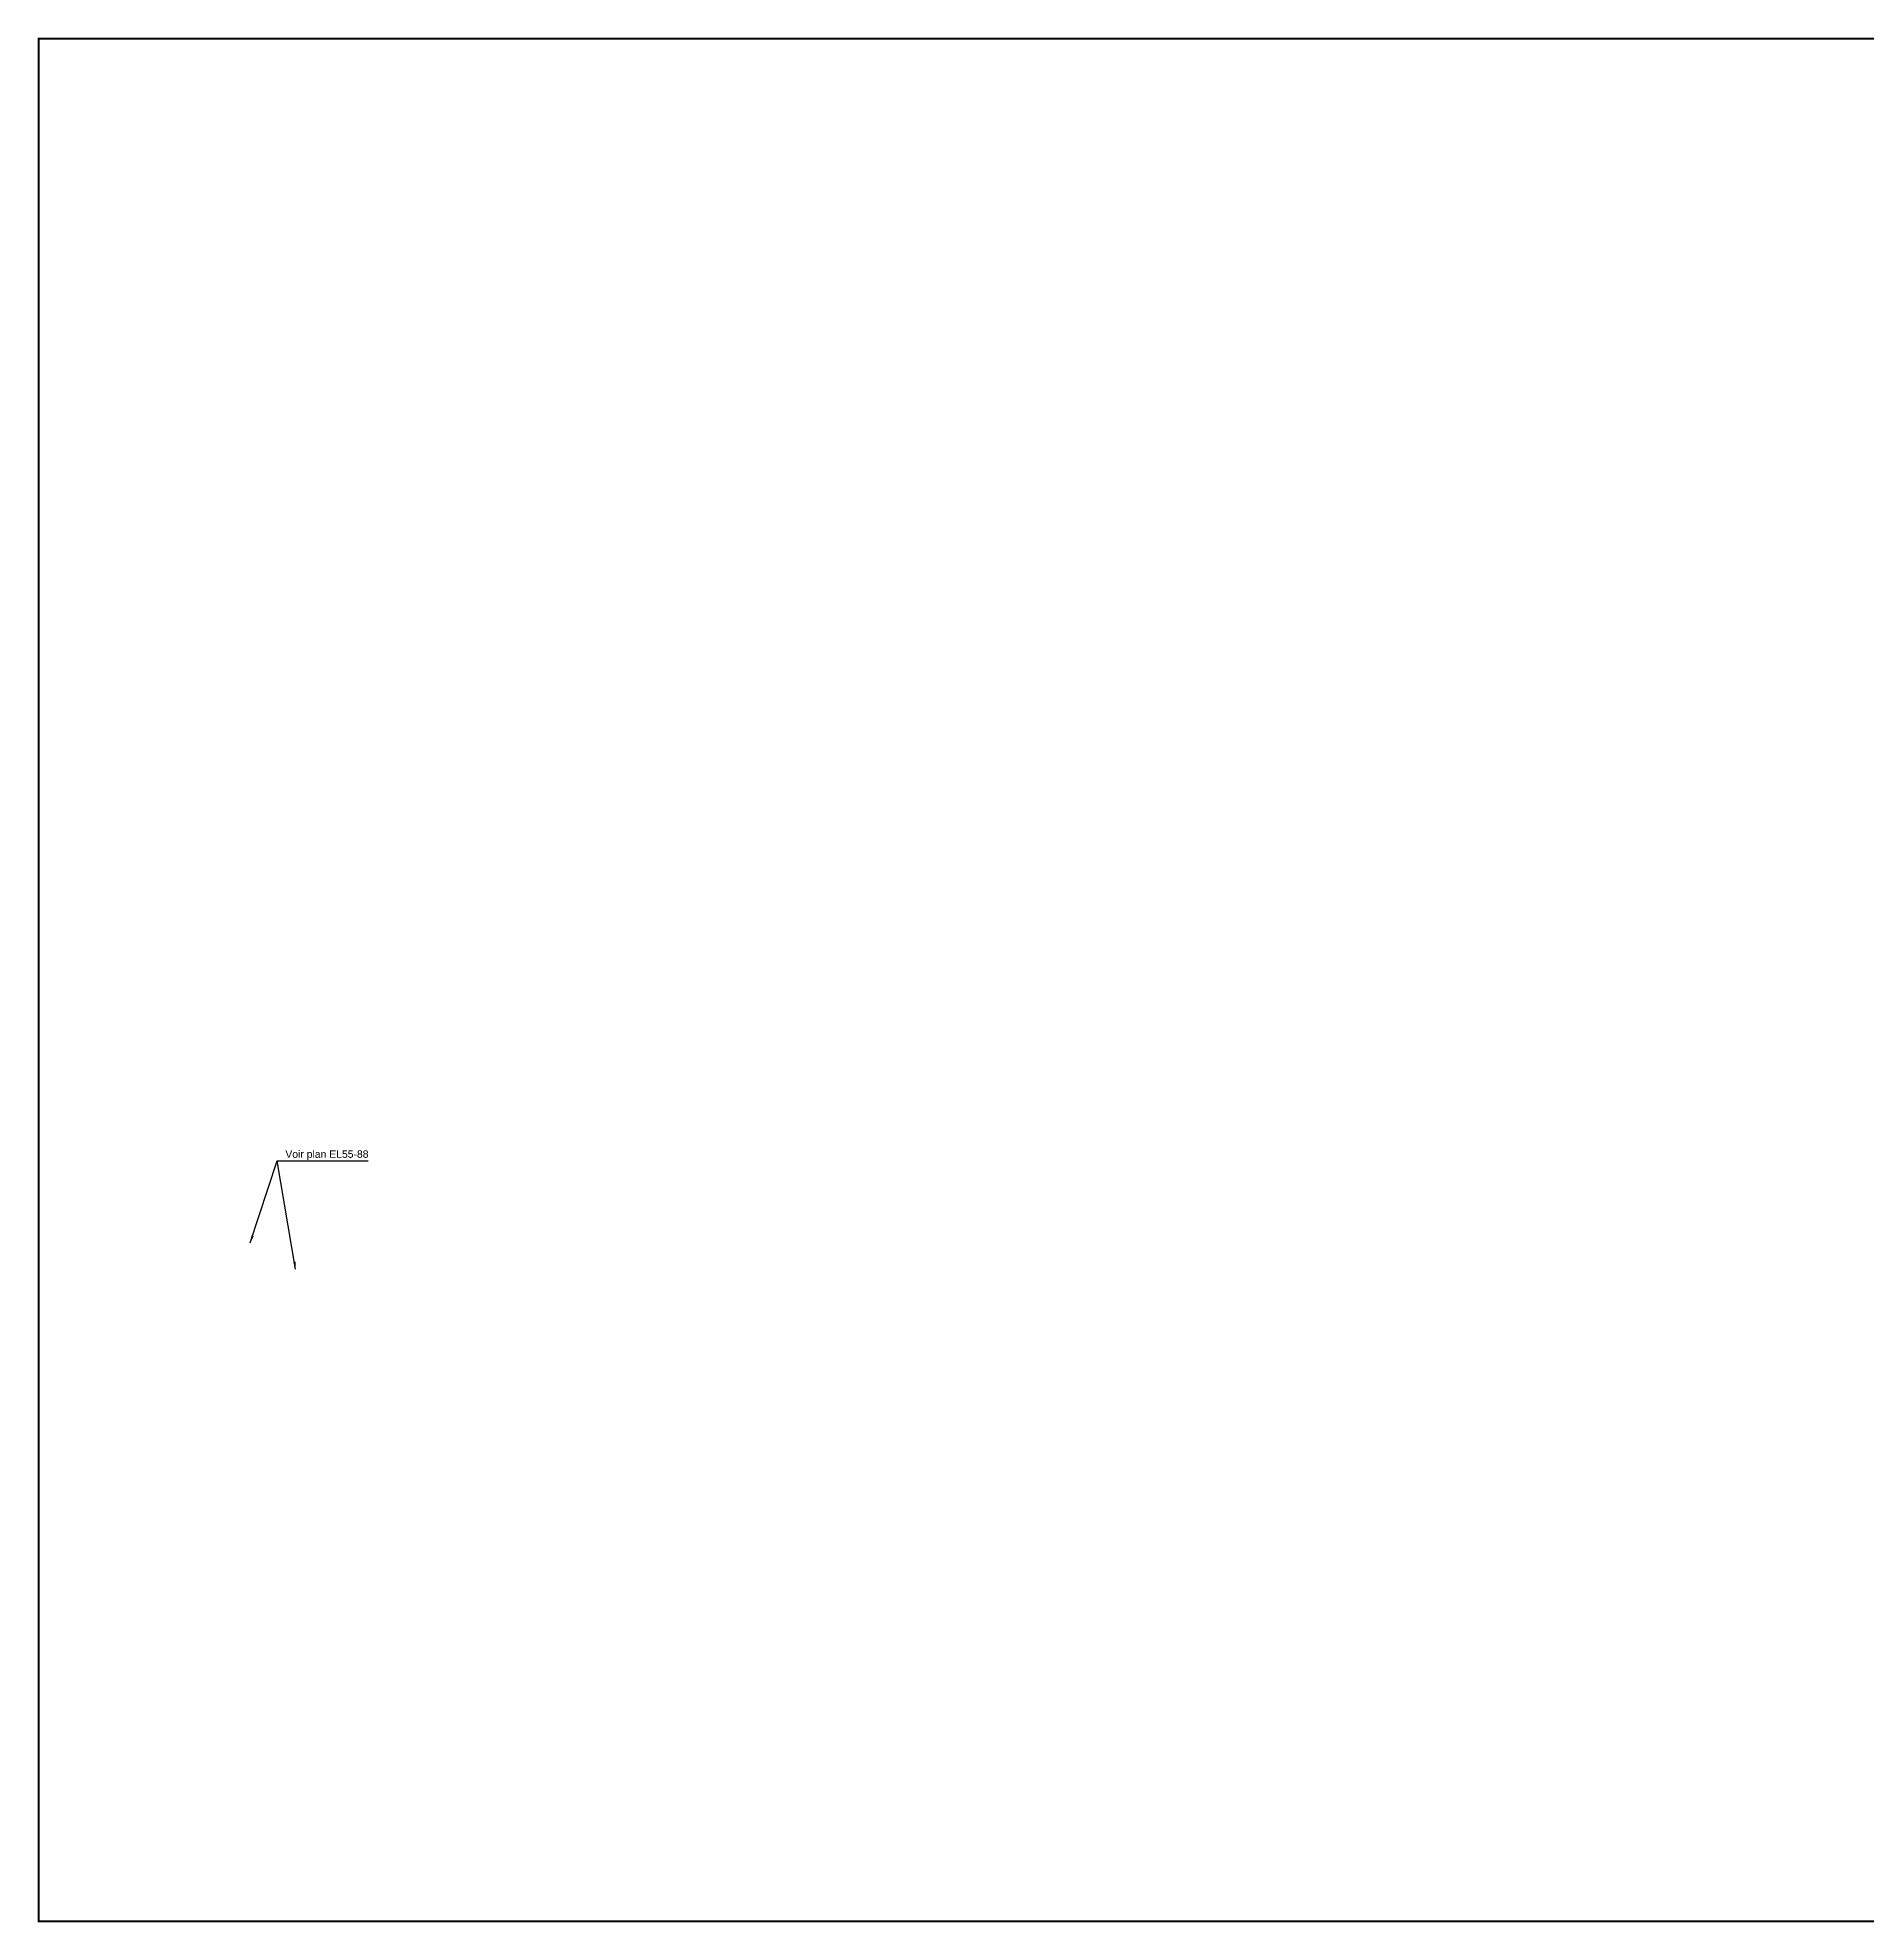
# Model space of a CAD drawing. Header units: millimetres. Extents: x -481 to 748, y -555 to 78.
# Drawn here: x -481 to 133, y -555 to 78 of the extents above; entities that cross this region are included whole.
import ezdxf

# ---------------------------------------------------------------- set-up
doc = ezdxf.new("R2010")
doc.units = ezdxf.units.MM
doc.layers.get('0').update_dxf_attribs({"linetype": 'CONTINUOUS'})
doc.layers.add('Cartouche', color=7, linetype='CONTINUOUS')
doc.styles.add('STYLE1', font='ARIAL.TTF', dxfattribs={"height": 10})
doc.dimstyles.get("Standard").update_dxf_attribs({"dimtxt": 1, "dimasz": 1.25, "dimexe": 0.2, "dimexo": 0, "dimgap": 0.3, "dimtad": 1, "dimzin": 0, "dimdsep": 46, "dimtxsty": 'Standard', "dimcen": 2.5, "dimclrd": 252, "dimclre": 252, "dimadec": 0, "dimazin": 0, "dimtfac": 1, "dimtmove": 0, "dimatfit": 3, "dimfxl": 1, "dimtolj": 1, "dimtzin": 0, "dimarcsym": 0})
picture_1 = doc.add_image_def('image1.tif', size_in_pixel=(7475, 12033))

msp = doc.modelspace()

# ---------------------------------------------------------------- linework, layer by layer
at = {"layer": 'Cartouche', "const_width": 0.7, "flags": 128}
msp.add_lwpolyline([(537.77, -554.83), (537.77, -257.83), (747.77, -257.83), (747.77, 78.05), (-481.02, 78.05), (-481.02, -554.83)], close=True, dxfattribs=at)

# ---------------------------------------------------------------- texts
at = {"insert": (-398.11, -298.92), "char_height": 2.5, "attachment_point": 7, "style": 'STYLE1'}
msp.add_mtext('Voir plan EL55-88', dxfattribs=at)
at = {"insert": (-392.93, -300.24), "char_height": 1, "attachment_point": 7}
msp.add_mtext('\\A1;', dxfattribs=at)

# ---------------------------------------------------------------- pictures from other files: only their frames are drawn
image = msp.add_image(picture_1, insert=(-481.02, 78.05), size_in_units=(632.88, 1018.79), rotation=-90)
image.dxf.flags = 11

# ---------------------------------------------------------------- leaders
at = {"annotation_type": 0, "has_hookline": 1, "hookline_direction": 0, "text_width": 27.79}
msp.add_leader([(-409.92, -326.78), (-400.91, -299.22), (-398.41, -299.22)], dimstyle='Standard', override={"dimasz": 2.5, "dimgap": 0.3, "dimtad": 1, "dimclrd": 256}, dxfattribs=at)
msp.add_leader([(-394.65, -335.61), (-400.91, -299.22)], dimstyle='Standard', override={"dimasz": 2.5, "dimclrd": 256})

doc.saveas('drawing.dxf')
